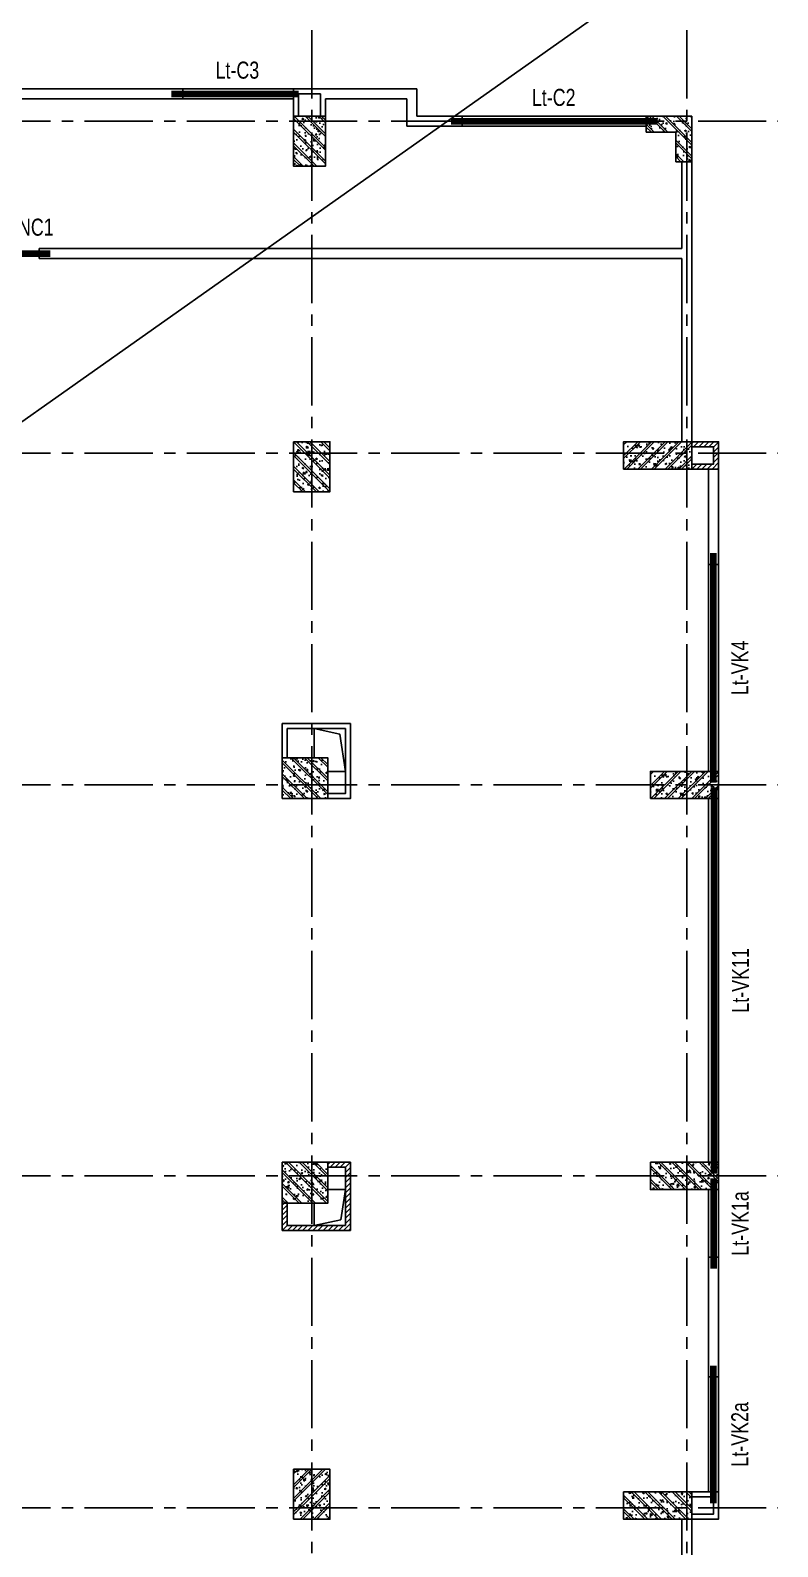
# Model space of a CAD drawing. Header units: millimetres. Extents: x 0 to 132458, y 0 to 365310.
# Drawn here: x 91183 to 107625, y 217726 to 251081 of the extents above; entities that cross this region are included whole.
import ezdxf
from ezdxf.enums import TextEntityAlignment as Align

# ---------------------------------------------------------------- set-up
doc = ezdxf.new("R2010")
doc.units = ezdxf.units.MM
doc.header["$LTSCALE"] = 400
doc.linetypes.add('CENTER2', pattern=[1.125, 0.75, -0.125, 0.125, -0.125])
doc.layers.get('0').update_dxf_attribs({"lineweight": 5})
for name, color, linetype in [('CDC.01.AXIS', 160, 'CENTER2'), ('CDC.03.BORDER', 3, 'Continuous'), ('CDC.06.TEXT', 2, 'Continuous'), ('CDC.09.COLUMN', 4, 'Continuous'), ('CDC.10.HATCH', 9, 'Continuous'), ('CDC.11.NOTE', 8, 'Continuous'), ('KCS_LANH_TO', 3, 'Continuous')]:
    doc.layers.add(name, color=color, linetype=linetype)
doc.layers.add('KCS_Plotter', color=11, linetype='Continuous', plot=False)
doc.styles.add('KCS_SMTEXT', font='arial.ttf', dxfattribs={"width": 0.7})
pattern_1 = [(130, (3569452.56, -372898.05), (-358.63009, -31.376067), [37.5, -412.5]), (185, (3569452.56, -372898.05), (69.37567, 376.09607), [30, -330]), (79.5486, (3569422.67, -372900.67), (-289.25469, 344.71977), [31.870095, -350.571056]), (133.8158, (3569452.56, -372798.05), (-533.62052, -82.75951), [56.25, -618.75]), (83.3644, (3569408.1, -372804.95), (-467.33135, 487.05894), [47.80514, -525.8565]), (188.8158, (3569452.56, -372798.05), (-467.33097, 487.0593), [45, -495]), (159, (3569402.56, -372823.05), (-298.453526, -201.309445), [37.5, -412.5]), (214, (3569402.56, -372823.05), (-121.657666, 362.57502), [30, -330]), (108.5486, (3569377.7, -372839.83), (-420.111314, 161.26525), [31.870095, -350.571056]), (142.5, (3569452.56, -372898.05), (-6.079928, 166.446927), [0, -326, 0, -335, 0, -331.25]), (172.5, (3569452.56, -372898.05), (-131.534769, 197.205856), [0, -191, 0, -318.5, 0, -126.25]), (212.5, (3569564.06, -372898.05), (-266.911218, -11.277436), [0, -125, 0, -390, 0, -517.5]), (222.5, (3569614.06, -372898.05), (-291.593085, 50.05249), [0, -162.5, 0, -259, 0, -367.5]), (135, (3569452.56, -372898.05), (150.26019, 150.26019), []), (135, (3569452.56, -372836.8), (150.26019, 150.26019), [])]

# ---------------------------------------------------------------- blocks, each defined once
blk = doc.blocks.new('T2-7.95M')
at = {"layer": 'CDC.10.HATCH'}
h = blk.add_hatch(dxfattribs=at)
h.set_pattern_fill('CHAU-01', color=256, scale=50, style=0, pattern_type=2)
h.set_pattern_definition(pattern_1)
h.paths.add_polyline_path([(1822430, -72738), (1822730, -72738), (1822730, -72848), (1822430, -72848)])
h.paths.add_polyline_path([(1822430, -72848), (1822730, -72848), (1822730, -73838), (1822430, -73838)])
h.paths.add_polyline_path([(1822030, -72848), (1822430, -72848), (1822430, -73838), (1822030, -73838)])
h.paths.add_polyline_path([(1822030, -72738), (1822430, -72738), (1822430, -72848), (1822030, -72848)])
h = blk.add_hatch(dxfattribs=at)
h.set_pattern_fill('CHAU-01', color=256, scale=50, style=0, pattern_type=2)
h.set_pattern_definition([(130, (3571359.47, 0), (-358.63009, -31.376067), [37.5, -412.5]), (185, (3571359.47, 0), (69.37567, 376.09607), [30, -330]), (79.5486, (3571329.6, -2.6), (-289.25469, 344.71977), [31.870095, -350.571056]), (133.8158, (3571359.47, 100), (-533.62052, -82.75951), [56.25, -618.75]), (83.3644, (3571315, 93.1), (-467.33135, 487.05894), [47.80514, -525.8565]), (188.8158, (3571359.47, 100), (-467.33097, 487.0593), [45, -495]), (159, (3571309.47, 75), (-298.453526, -201.309445), [37.5, -412.5]), (214, (3571309.47, 75), (-121.657666, 362.57502), [30, -330]), (108.5486, (3571284.6, 58.22), (-420.111314, 161.26525), [31.870095, -350.571056]), (142.5, (3571359.47, 0), (-6.079928, 166.446927), [0, -326, 0, -335, 0, -331.25]), (172.5, (3571359.47, 0), (-131.534769, 197.205856), [0, -191, 0, -318.5, 0, -126.25]), (212.5, (3571470.97, 0), (-266.911218, -11.277436), [0, -125, 0, -390, 0, -517.5]), (222.5, (3571520.97, 0), (-291.593085, 50.05249), [0, -162.5, 0, -259, 0, -367.5]), (135, (3571359.47, 0), (150.26019, 150.26019), []), (135, (3571359.47, 61.25), (150.26019, 150.26019), [])])
h.paths.add_polyline_path([(1830680, -72848), (1830790, -72848), (1830790, -73738), (1830680, -73738)])
h.paths.add_polyline_path([(1829790, -72848), (1830680, -72848), (1830680, -73738), (1830440, -73738), (1830440, -73088), (1829790, -73088)])
h.paths.add_polyline_path([(1829790, -72738), (1830680, -72738), (1830680, -72848), (1829790, -72848)])
h.paths.add_polyline_path([(1830680, -72738), (1830790, -72738), (1830790, -72848), (1830680, -72848)])
h = blk.add_hatch(dxfattribs=at)
h.set_pattern_fill('CHAU-01', color=256, scale=50, style=0, pattern_type=2)
h.set_pattern_definition([(130, (3569553.07, -372898.05), (-358.63009, -31.376067), [37.5, -412.5]), (185, (3569553.07, -372898.05), (69.37567, 376.09607), [30, -330]), (79.5486, (3569523.18, -372900.67), (-289.25469, 344.71977), [31.870095, -350.571056]), (133.8158, (3569553.07, -372798.05), (-533.62052, -82.75951), [56.25, -618.75]), (83.3644, (3569508.6, -372804.95), (-467.33135, 487.05894), [47.80514, -525.8565]), (188.8158, (3569553.07, -372798.05), (-467.33097, 487.0593), [45, -495]), (159, (3569503.07, -372823.05), (-298.453526, -201.309445), [37.5, -412.5]), (214, (3569503.07, -372823.05), (-121.657666, 362.57502), [30, -330]), (108.5486, (3569478.2, -372839.83), (-420.111314, 161.26525), [31.870095, -350.571056]), (142.5, (3569553.07, -372898.05), (-6.079928, 166.446927), [0, -326, 0, -335, 0, -331.25]), (172.5, (3569553.07, -372898.05), (-131.534769, 197.205856), [0, -191, 0, -318.5, 0, -126.25]), (212.5, (3569664.57, -372898.05), (-266.911218, -11.277436), [0, -125, 0, -390, 0, -517.5]), (222.5, (3569714.57, -372898.05), (-291.593085, 50.05249), [0, -162.5, 0, -259, 0, -367.5]), (135, (3569553.07, -372898.05), (150.26019, 150.26019), []), (135, (3569553.07, -372836.8), (150.26019, 150.26019), [])])
h.paths.add_polyline_path([(1822530, -80148), (1822830, -80148), (1822830, -80998), (1822530, -80998)])
h.paths.add_polyline_path([(1822530, -79898), (1822830, -79898), (1822830, -80148), (1822530, -80148)])
h.paths.add_polyline_path([(1822030, -79898), (1822530, -79898), (1822530, -80148), (1822030, -80148)])
h.paths.add_polyline_path([(1822030, -80148), (1822530, -80148), (1822530, -80998), (1822030, -80998)])
h = blk.add_hatch(dxfattribs=at)
h.set_pattern_fill('CHAU-01', color=256, scale=50, style=0, pattern_type=2)
h.set_pattern_definition([(230, (3571359.47, -183495.4), (-358.63009, 31.376067), [37.5, -412.5]), (175, (3571359.47, -183495.4), (69.37567, -376.09607), [30, -330]), (280.4514, (3571329.6, -183492.77), (-289.25469, -344.71977), [31.870095, -350.571056]), (226.1842, (3571359.47, -183595.4), (-533.62052, 82.75951), [56.25, -618.75]), (276.6356, (3571315, -183588.5), (-467.33135, -487.05894), [47.80514, -525.8565]), (171.1842, (3571359.47, -183595.4), (-467.33097, -487.0593), [45, -495]), (201, (3571309.47, -183570.4), (-298.453526, 201.309445), [37.5, -412.5]), (146, (3571309.47, -183570.4), (-121.657666, -362.57502), [30, -330]), (251.4514, (3571284.6, -183553.6), (-420.111314, -161.26525), [31.870095, -350.571056]), (217.5, (3571359.47, -183495.39), (-6.079928, -166.446927), [0, -326, 0, -335, 0, -331.25]), (187.5, (3571359.47, -183495.39), (-131.534769, -197.205856), [0, -191, 0, -318.5, 0, -126.25]), (147.5, (3571470.97, -183495.39), (-266.911218, 11.277436), [0, -125, 0, -390, 0, -517.5]), (137.5, (3571520.97, -183495.39), (-291.593085, -50.05249), [0, -162.5, 0, -259, 0, -367.5]), (225, (3571359.47, -183495.39), (150.26019, -150.26019), []), (225, (3571359.47, -183556.64), (150.26019, -150.26019), [])])
h.paths.add_polyline_path([(1829290, -80498), (1830680, -80498), (1830680, -80148), (1829290, -80148)])
h.paths.add_polyline_path([(1829290, -80148), (1830680, -80148), (1830680, -79898), (1829290, -79898)])
h.paths.add_polyline_path([(1830680, -80148), (1830790, -80148), (1830790, -79898), (1830680, -79898)])
h.paths.add_polyline_path([(1830680, -80498), (1830790, -80498), (1830790, -80148), (1830680, -80148)])
h = blk.add_hatch(dxfattribs=at)
h.set_pattern_fill('CHAU-01', color=256, scale=50, style=0, pattern_type=2)
h.set_pattern_definition(pattern_1)
h.paths.add_polyline_path([(1822430, -87448), (1822780, -87448), (1822780, -86848), (1822430, -86848)])
h.paths.add_polyline_path([(1822430, -87748), (1822780, -87748), (1822780, -87448), (1822430, -87448)])
h.paths.add_polyline_path([(1821780, -87748), (1822430, -87748), (1822430, -87448), (1821780, -87448)])
h.paths.add_polyline_path([(1821780, -87448), (1822430, -87448), (1822430, -86848), (1821780, -86848)])
h = blk.add_hatch(dxfattribs=at)
h.set_pattern_fill('CHAU-01', color=256, scale=50, style=0, pattern_type=2)
h.set_pattern_definition([(230, (3571949.5, -190745.43), (-358.63009, 31.376067), [37.5, -412.5]), (175, (3571949.5, -190745.43), (69.37567, -376.09607), [30, -330]), (280.4514, (3571919.62, -190742.8), (-289.25469, -344.71977), [31.870095, -350.571056]), (226.1842, (3571949.5, -190845.43), (-533.62052, 82.75951), [56.25, -618.75]), (276.6356, (3571905.04, -190838.53), (-467.33135, -487.05894), [47.80514, -525.8565]), (171.1842, (3571949.5, -190845.43), (-467.33097, -487.0593), [45, -495]), (201, (3571899.5, -190820.43), (-298.453526, 201.309445), [37.5, -412.5]), (146, (3571899.5, -190820.43), (-121.657666, -362.57502), [30, -330]), (251.4514, (3571874.64, -190803.65), (-420.111314, -161.26525), [31.870095, -350.571056]), (217.5, (3571949.51, -190745.43), (-6.079928, -166.446927), [0, -326, 0, -335, 0, -331.25]), (187.5, (3571949.51, -190745.43), (-131.534769, -197.205856), [0, -191, 0, -318.5, 0, -126.25]), (147.5, (3572061.01, -190745.43), (-266.911218, 11.277436), [0, -125, 0, -390, 0, -517.5]), (137.5, (3572111, -190745.43), (-291.593085, -50.05249), [0, -162.5, 0, -259, 0, -367.5]), (225, (3571949.51, -190745.43), (150.26019, -150.26019), []), (225, (3571949.51, -190806.68), (150.26019, -150.26019), [])])
h.paths.add_polyline_path([(1829880, -87748), (1831270, -87748), (1831270, -87398), (1829880, -87398)])
h.paths.add_polyline_path([(1829880, -87398), (1831270, -87398), (1831270, -87148), (1829880, -87148)])
h.paths.add_polyline_path([(1831270, -87398), (1831380, -87398), (1831380, -87148), (1831270, -87148)])
h.paths.add_polyline_path([(1831270, -87748), (1831380, -87748), (1831380, -87398), (1831270, -87398)])
h = blk.add_hatch(dxfattribs=at)
h.set_pattern_fill('CHAU-01', color=256, scale=50, style=0, pattern_type=2)
h.set_pattern_definition(pattern_1)
h.paths.add_polyline_path([(1822430, -96048), (1822780, -96048), (1822780, -96648), (1822430, -96648)])
h.paths.add_polyline_path([(1822430, -95748), (1822780, -95748), (1822780, -96048), (1822430, -96048)])
h.paths.add_polyline_path([(1821780, -95748), (1822430, -95748), (1822430, -96048), (1821780, -96048)])
h.paths.add_polyline_path([(1821780, -96048), (1822430, -96048), (1822430, -96648), (1821780, -96648)])
h = blk.add_hatch(dxfattribs=at)
h.set_pattern_fill('CHAU-01', color=256, scale=50, style=0, pattern_type=2)
h.set_pattern_definition([(130, (3571949.5, 7250.04), (-358.63009, -31.376067), [37.5, -412.5]), (185, (3571949.5, 7250.04), (69.37567, 376.09607), [30, -330]), (79.5486, (3571919.62, 7247.43), (-289.25469, 344.71977), [31.870095, -350.571056]), (133.8158, (3571949.5, 7350.04), (-533.62052, -82.75951), [56.25, -618.75]), (83.3644, (3571905.04, 7343.14), (-467.33135, 487.05894), [47.80514, -525.8565]), (188.8158, (3571949.5, 7350.04), (-467.33097, 487.0593), [45, -495]), (159, (3571899.5, 7325.04), (-298.453526, -201.309445), [37.5, -412.5]), (214, (3571899.5, 7325.04), (-121.657666, 362.57502), [30, -330]), (108.5486, (3571874.64, 7308.27), (-420.111314, 161.26525), [31.870095, -350.571056]), (142.5, (3571949.51, 7250.04), (-6.079928, 166.446927), [0, -326, 0, -335, 0, -331.25]), (172.5, (3571949.51, 7250.04), (-131.534769, 197.205856), [0, -191, 0, -318.5, 0, -126.25]), (212.5, (3572061.01, 7250.04), (-266.911218, -11.277436), [0, -125, 0, -390, 0, -517.5]), (222.5, (3572111, 7250.04), (-291.593085, 50.05249), [0, -162.5, 0, -259, 0, -367.5]), (135, (3571949.51, 7250.04), (150.26019, 150.26019), []), (135, (3571949.51, 7311.3), (150.26019, 150.26019), [])])
h.paths.add_polyline_path([(1829880, -95748), (1831270, -95748), (1831270, -96098), (1829880, -96098)])
h.paths.add_polyline_path([(1829880, -96098), (1831270, -96098), (1831270, -96348), (1829880, -96348)])
h.paths.add_polyline_path([(1831270, -96098), (1831380, -96098), (1831380, -96348), (1831270, -96348)])
h.paths.add_polyline_path([(1831270, -95748), (1831380, -95748), (1831380, -96098), (1831270, -96098)])
h = blk.add_hatch(dxfattribs=at)
h.set_pattern_fill('CHAU-01', color=256, scale=50, style=0, pattern_type=2)
h.set_pattern_definition([(230, (3569553.07, 189402.67), (-358.63009, 31.376067), [37.5, -412.5]), (175, (3569553.07, 189402.67), (69.37567, -376.09607), [30, -330]), (280.4514, (3569523.18, 189405.28), (-289.25469, -344.71977), [31.870095, -350.571056]), (226.1842, (3569553.07, 189302.67), (-533.62052, 82.75951), [56.25, -618.75]), (276.6356, (3569508.6, 189309.56), (-467.33135, -487.05894), [47.80514, -525.8565]), (171.1842, (3569553.07, 189302.67), (-467.33097, -487.0593), [45, -495]), (201, (3569503.07, 189327.67), (-298.453526, 201.309445), [37.5, -412.5]), (146, (3569503.07, 189327.67), (-121.657666, -362.57502), [30, -330]), (251.4514, (3569478.2, 189344.44), (-420.111314, -161.26525), [31.870095, -350.571056]), (217.5, (3569553.07, 189402.67), (-6.079928, -166.446927), [0, -326, 0, -335, 0, -331.25]), (187.5, (3569553.07, 189402.67), (-131.534769, -197.205856), [0, -191, 0, -318.5, 0, -126.25]), (147.5, (3569664.57, 189402.67), (-266.911218, 11.277436), [0, -125, 0, -390, 0, -517.5]), (137.5, (3569714.57, 189402.67), (-291.593085, -50.05249), [0, -162.5, 0, -259, 0, -367.5]), (225, (3569553.07, 189402.67), (150.26019, -150.26019), []), (225, (3569553.07, 189341.42), (150.26019, -150.26019), [])])
h.paths.add_polyline_path([(1822530, -103348), (1822830, -103348), (1822830, -102498), (1822530, -102498)])
h.paths.add_polyline_path([(1822530, -103598), (1822830, -103598), (1822830, -103348), (1822530, -103348)])
h.paths.add_polyline_path([(1822030, -103598), (1822530, -103598), (1822530, -103348), (1822030, -103348)])
h.paths.add_polyline_path([(1822030, -103348), (1822530, -103348), (1822530, -102498), (1822030, -102498)])
h = blk.add_hatch(dxfattribs=at)
h.set_pattern_fill('CHAU-01', color=256, scale=50, style=0, pattern_type=2)
h.set_pattern_definition([(130, (3571359.47, 0), (-358.63009, -31.376067), [37.5, -412.5]), (185, (3571359.47, 0), (69.37567, 376.09607), [30, -330]), (79.5486, (3571329.6, -2.6), (-289.25469, 344.71977), [31.870095, -350.571056]), (133.8158, (3571359.47, 100), (-533.62052, -82.75951), [56.25, -618.75]), (83.3644, (3571315, 93.1), (-467.33135, 487.05894), [47.80514, -525.8565]), (188.8158, (3571359.47, 100), (-467.33097, 487.0593), [45, -495]), (159, (3571309.47, 75), (-298.453526, -201.309445), [37.5, -412.5]), (214, (3571309.47, 75), (-121.657666, 362.57502), [30, -330]), (108.5486, (3571284.6, 58.22), (-420.111314, 161.26525), [31.870095, -350.571056]), (142.5, (3571359.47, 0), (-6.079928, 166.446927), [0, -326, 0, -335, 0, -331.25]), (172.5, (3571359.47, 0), (-131.534769, 197.205856), [0, -191, 0, -318.5, 0, -126.25]), (212.5, (3571470.97, 0), (-266.911218, -11.277436), [0, -125, 0, -390, 0, -517.5]), (222.5, (3571520.97, 0), (-291.593085, 50.05249), [0, -162.5, 0, -259, 0, -367.5]), (135, (3571359.47, 0), (150.26019, 150.26019), []), (135, (3571359.47, 61.25), (150.26019, 150.26019), [])])
h.paths.add_polyline_path([(1829290, -102998), (1830680, -102998), (1830680, -103348), (1829290, -103348)])
h.paths.add_polyline_path([(1829290, -103348), (1830680, -103348), (1830680, -103598), (1829290, -103598)])
h.paths.add_polyline_path([(1830680, -103348), (1830790, -103348), (1830790, -103598), (1830680, -103598)])
h.paths.add_polyline_path([(1830680, -102998), (1830790, -102998), (1830790, -103348), (1830680, -103348)])
at = {"layer": 'CDC.09.COLUMN', "ltscale": 2000}
for p, q in [((1830790, -72738), (1829790, -72738)), ((1829790, -73088), (1829790, -72738)), ((1830790, -73738), (1830790, -72738)), ((1830440, -73088), (1829790, -73088)), ((1830440, -73088), (1830440, -73738)), ((1830440, -73738), (1830790, -73738))]:
    blk.add_line(p, q, dxfattribs=at)
for points in [[(1822030, -72738), (1822030, -73838), (1822730, -73838), (1822730, -72738)], [(1822030, -79898), (1822030, -80998), (1822830, -80998), (1822830, -79898)], [(1829290, -80498), (1830790, -80498), (1830790, -79898), (1829290, -79898)], [(1821780, -87748), (1822780, -87748), (1822780, -86848), (1821780, -86848)], [(1829880, -87748), (1831380, -87748), (1831380, -87148), (1829880, -87148)], [(1821780, -95748), (1822780, -95748), (1822780, -96648), (1821780, -96648)], [(1829880, -95748), (1831380, -95748), (1831380, -96348), (1829880, -96348)], [(1822030, -103598), (1822030, -102498), (1822830, -102498), (1822830, -103598)], [(1829290, -102998), (1830790, -102998), (1830790, -103598), (1829290, -103598)]]:
    blk.add_lwpolyline(points, close=True, dxfattribs=at)

msp = doc.modelspace()

# ---------------------------------------------------------------- hatches: boundary and pattern name
at = {"layer": 'CDC.10.HATCH', "ltscale": 10}
h = msp.add_hatch(dxfattribs=at)
h.set_pattern_fill('ANSI31', color=256, scale=25, style=0)
h.set_pattern_definition([(45, (105735.38, 241430.92), (-56.1266, 56.1266), [])])
h.paths.add_polyline_path([(106325.4, 242030.9), (105735.4, 242030.9), (105735.4, 241920.9), (106215.4, 241920.9), (106215.4, 241780.9), (106325.4, 241780.9)])
h.paths.add_polyline_path([(106325.4, 241780.9), (106215.4, 241780.9), (106215.4, 241540.9), (105735.4, 241540.9), (105735.4, 241430.9), (106325.4, 241430.9)])
h = msp.add_hatch(dxfattribs=at)
h.set_pattern_fill('ANSI31', color=256, scale=25, style=0)
h.set_pattern_definition([(45, (96725.32, 224680.86), (-56.1266, 56.1266), [])])
h.paths.add_polyline_path([(98225.4, 226180.9), (97725.3, 226180.9), (97725.1, 226180.9), (97725.1, 226070.9), (98115.4, 226070.9), (98115.4, 224790.9), (96835.3, 224790.9), (96835.3, 225280.9), (96725.3, 225280.9), (96725.3, 224680.9), (98225.4, 224680.9)])

# ---------------------------------------------------------------- linework, layer by layer
at = {"layer": 'CDC.01.AXIS', "ltscale": 5}
for p, q in [((97375.4, 251080.9), (97375.4, 206780.9)), ((105625.4, 251080.9), (105625.4, 206780.9)), ((13625.1, 249080.9), (107625.4, 249080.9)), ((13625.1, 241780.9), (107625.4, 241780.9)), ((13625.1, 234480.9), (107625.4, 234480.9)), ((13625.1, 225880.9), (107625.4, 225880.9)), ((13625.1, 218580.9), (107625.4, 218580.9))]:
    msp.add_line(p, q, dxfattribs=at)
at = {"layer": 'CDC.03.BORDER', "ltscale": 10}
for p, q in [((94535.1, 249680.9), (96975.1, 249680.9)), ((99685.3, 249791), (96975.1, 249790.4)), ((96975.1, 249190.6), (96975.1, 249790.4)), ((97085.1, 249190.6), (97085.1, 249680.6)), ((97085.1, 249680.6), (97565.1, 249680.6)), ((97565.1, 249680.6), (97565.1, 249190.6)), ((97675.1, 249570.6), (99465.3, 249570.9)), ((97675.1, 249570.6), (97675.1, 249190.6)), ((99465.3, 248970.9), (99465.3, 249570.9)), ((99685.3, 249791), (99685.3, 249190.9)), ((99685.3, 249190.9), (100685.1, 249190.9)), ((100685.1, 249190.9), (100685.1, 248970.9)), ((100685.1, 248970.9), (99465.3, 248970.9)), ((104735.1, 249080.9), (100685.1, 249080.9)), ((105515.4, 246281.2), (105515.4, 248190.6)), ((105515.4, 248190.6), (105735.4, 248190.6)), ((105735.4, 242030.9), (105735.4, 248190.6)), ((105515.4, 246281.2), (91375.5, 246281.2)), ((91375.5, 246281.2), (91375.5, 246061.2)), ((105515.4, 246061.2), (91375.5, 246061.2)), ((105515.4, 246061.2), (105515.4, 242030.9)), ((97425.3, 235080.9), (97425.3, 235720.9)), ((97725.3, 234780.9), (98115.4, 234780.9)), ((106105.4, 234180.9), (106325.4, 234180.9)), ((106105.4, 234180.9), (106325.4, 234180.9)), ((106325.4, 234180.9), (106325.4, 234180.9)), ((106325.4, 234180.9), (106325.4, 234180.9)), ((97725.3, 226180.9), (98225.4, 226180.9)), ((98225.4, 224680.9), (98225.4, 226180.9)), ((106105.4, 226180.9), (106105.4, 226180.9)), ((106105.4, 226180.9), (106325.4, 226180.9)), ((106105.4, 226180.9), (106105.4, 226180.9)), ((106105.4, 226180.9), (106325.4, 226180.9)), ((106325.4, 226180.9), (106325.4, 226180.9)), ((106325.4, 226180.9), (106325.4, 226180.9)), ((97725.3, 226070.9), (98115.4, 226070.9)), ((98115.4, 224790.9), (98115.4, 226070.9)), ((97725.3, 225580.9), (98115.4, 225580.9)), ((96725.3, 225280.9), (96725.3, 224680.9)), ((96835.3, 225280.9), (96835.3, 224790.9)), ((97425.4, 225280.9), (97425.4, 224790.9)), ((98225.4, 224680.9), (96725.3, 224680.9)), ((98115.4, 224790.9), (96835.3, 224790.9))]:
    msp.add_line(p, q, dxfattribs=at)
for points in [[(93595.4, 249570.9), (90915.4, 249570.9), (90915.4, 248970.9), (90695.4, 248970.9), (90695.4, 249790.9), (94535.1, 249790.9), (94535.1, 249570.9), (93595.4, 249570.9)], [(96835.3, 235080.9), (96835.3, 235720.9), (98115.4, 235720.9), (98115.4, 234290.9), (97725.3, 234290.9)], [(106325.4, 224090.9), (106105.4, 224090.9), (106105.4, 224090.9), (106105.4, 224090.9), (106105.4, 221460.8), (106105.4, 221460.8), (106105.4, 221460.9), (106325.4, 221460.9), (106325.4, 221680.8), (106325.4, 221680.8), (106325.4, 223920.9), (106325.4, 223920.9), (106325.4, 224090.9), (106105.4, 224090.9)], [(106325.4, 224090.9), (106105.4, 224090.9), (106105.4, 224090.9), (106105.4, 224090.9), (106105.4, 221460.8), (106105.4, 221460.8), (106105.4, 221460.8), (106325.4, 221460.8), (106325.4, 221680.8), (106325.4, 221680.8), (106325.4, 223920.9), (106325.4, 223920.9), (106325.4, 224090.9), (106105.4, 224090.9)]]:
    msp.add_lwpolyline(points, dxfattribs=at)
for points in [[(94535.1, 249570.9), (96975.1, 249570.6), (96975.1, 249790.6), (94535.1, 249790.9)], [(100685.1, 248970.9), (104735.1, 248970.9), (104735.1, 249190.9), (100685.1, 249190.9)], [(105735.4, 241430.9), (106325.4, 241430.9), (106325.4, 242030.9), (105735.4, 242030.9)], [(105735.4, 241540.9), (106215.4, 241540.9), (106215.4, 241920.9), (105735.4, 241920.9)], [(106105.4, 239330.9), (106325.4, 239330.9), (106325.4, 241430.9), (106105.4, 241430.9)], [(96725.3, 234180.9), (96725.3, 235830.9), (98225.4, 235830.9), (98225.4, 234180.9)], [(105735.4, 218930.8), (106325.4, 218930.8), (106325.4, 218330.9), (105735.4, 218330.9)], [(105735.4, 218930.8), (106325.4, 218930.8), (106325.4, 218330.9), (105735.4, 218330.9)], [(105735.4, 218820.8), (106215.4, 218820.8), (106215.4, 218440.9), (105735.4, 218440.9)], [(105515, 214001), (105515, 218330.8), (105735, 218330.8), (105735, 214001)]]:
    msp.add_lwpolyline(points, close=True, dxfattribs=at)
at = {"layer": 'CDC.10.HATCH', "ltscale": 10}
for points in [[(98115.4, 234780.9), (97992, 235600.2), (97425.3, 235720.9)], [(98115.4, 225580.9), (98013, 224915.9), (97425.4, 224790.9)]]:
    msp.add_lwpolyline(points, dxfattribs=at)
at = {"layer": 'CDC.11.NOTE'}
for points in [[(106105.4, 234780.9), (106105.4, 239330.9), (106325.4, 239330.9), (106325.4, 234780.9)], [(106105.4, 234780.9), (106105.4, 239330.9), (106325.4, 239330.9), (106325.4, 234780.9)], [(106238.3, 239270.9), (106238.3, 239330.9), (106178.3, 239330.9), (106178.3, 239270.9)], [(106238.3, 234780.9), (106238.3, 234840.9), (106178.3, 234840.9), (106178.3, 234780.9)], [(106238.3, 234780.9), (106238.3, 234840.9), (106178.3, 234840.9), (106178.3, 234780.9)], [(106325.4, 234180.9), (106325.4, 226180.9), (106105.4, 226180.9), (106105.4, 234180.9)], [(106325.4, 234180.9), (106325.4, 226180.9), (106105.4, 226180.9), (106105.4, 234180.9)], [(106192.4, 234180.9), (106192.4, 234120.9), (106252.4, 234120.9), (106252.4, 234180.9)], [(106192.5, 234180.9), (106192.5, 234120.9), (106252.5, 234120.9), (106252.5, 234180.9)], [(106192.5, 226240.9), (106192.5, 226180.9), (106252.5, 226180.9), (106252.5, 226240.9)], [(106192.5, 226240.9), (106192.5, 226180.9), (106252.5, 226180.9), (106252.5, 226240.9)], [(106105.4, 225580.9), (106105.4, 224090.9), (106325.4, 224090.9), (106325.4, 225580.9)], [(106105.4, 225580.9), (106105.4, 224090.9), (106325.4, 224090.9), (106325.4, 225580.9)], [(106238.3, 225520.9), (106238.3, 225580.9), (106178.3, 225580.9), (106178.3, 225520.9)], [(106238.3, 225520.9), (106238.3, 225580.9), (106178.3, 225580.9), (106178.3, 225520.9)], [(106238.3, 224090.9), (106238.3, 224150.9), (106178.3, 224150.9), (106178.3, 224090.9)], [(106238.3, 224090.9), (106238.3, 224150.9), (106178.3, 224150.9), (106178.3, 224090.9)], [(106105.4, 221460.9), (106105.4, 218930.8), (106325.4, 218930.8), (106325.4, 221460.9)], [(106105.4, 221460.8), (106105.4, 218930.8), (106325.4, 218930.8), (106325.4, 221460.8)], [(106238.3, 221460.9), (106238.3, 221400.9), (106178.3, 221400.9), (106178.3, 221460.9)], [(106238.3, 221460.8), (106238.3, 221400.8), (106178.3, 221400.8), (106178.3, 221460.8)], [(106238.3, 218930.8), (106238.3, 218970.8), (106178.3, 218970.8), (106178.3, 218930.8)]]:
    msp.add_lwpolyline(points, close=True, dxfattribs=at)
for points in [[(106195.4, 239330.9), (106195.4, 239330.9)], [(106195.4, 234840.9), (106195.4, 239270.9)], [(106195.4, 234840.9), (106195.4, 239270.9)], [(106225.4, 239330.9), (106225.4, 239330.9)], [(106225.4, 234840.9), (106225.4, 239270.9)], [(106225.4, 234840.9), (106225.4, 239270.9)], [(106205.4, 234120.9), (106205.4, 226240.9)], [(106205.4, 234120.9), (106205.4, 226240.9)], [(106235.4, 234120.9), (106235.4, 226240.9)], [(106235.4, 234120.9), (106235.4, 226240.9)], [(106195.4, 225580.9), (106195.4, 225580.9)], [(106195.4, 225580.9), (106195.4, 225580.9)], [(106195.4, 224150.9), (106195.4, 225520.9)], [(106195.4, 224150.9), (106195.4, 225520.9)], [(106225.4, 225580.9), (106225.4, 225580.9)], [(106225.4, 225580.9), (106225.4, 225580.9)], [(106225.4, 224150.9), (106225.4, 225520.9)], [(106225.4, 224150.9), (106225.4, 225520.9)], [(106195.4, 221400.8), (106195.4, 218970.8)], [(106195.4, 221400.8), (106195.4, 218970.8)], [(106225.4, 221400.8), (106225.4, 218970.8)], [(106225.4, 221400.8), (106225.4, 218970.8)]]:
    msp.add_lwpolyline(points, dxfattribs=at)
at = {"layer": 'KCS_LANH_TO', "color": 2, "linetype": 'ByBlock', "ltscale": 10, "const_width": 150}
for points in [[(97085.1, 249680.6), (94285.1, 249680.6)], [(104985, 249080.9), (100435.1, 249080.9)], [(89525.6, 246167.5), (91625.6, 246167.5)], [(106208.3, 234530.9), (106208.3, 239580.9)], [(106222.5, 225931.9), (106222.5, 234430.9)], [(106215.4, 223840.9), (106215.4, 225830.9)], [(106208.3, 218680.8), (106208.3, 221710.9)]]:
    msp.add_lwpolyline(points, dxfattribs=at)
at = {"layer": 'KCS_Plotter', "linetype": 'ByBlock', "ltscale": 10}
msp.add_line((0, 178200), (132457.5, 271755), dxfattribs=at)

# ---------------------------------------------------------------- block references
msp.add_blockref('T2-7.95M', (-1725054.6, 321928.6))

# ---------------------------------------------------------------- texts
at = {"layer": 'CDC.06.TEXT', "ltscale": 10, "style": 'KCS_SMTEXT', "width": 0.75}
for s, p in [('Lt-C3', (95738.7, 250018.1)), ('Lt-C2', (102698, 249418.4)), ('Lt-DNC1', (90933.2, 246563.7))]:
    msp.add_text(s, height=375, dxfattribs=at).set_placement(p, align=Align.CENTER)
for s, rotation, p in [('Lt-VK4', 89.99979, (106979.6, 237055.9)), ('Lt-VK11', 89.99995, (106993.8, 230181.4)), ('Lt-VK1a', 90, (106986.7, 224835.9)), ('Lt-VK2a', 90, (106979.6, 220195.9))]:
    msp.add_text(s, height=375, rotation=rotation, dxfattribs=at).set_placement(p, align=Align.CENTER)

doc.saveas('drawing.dxf')
